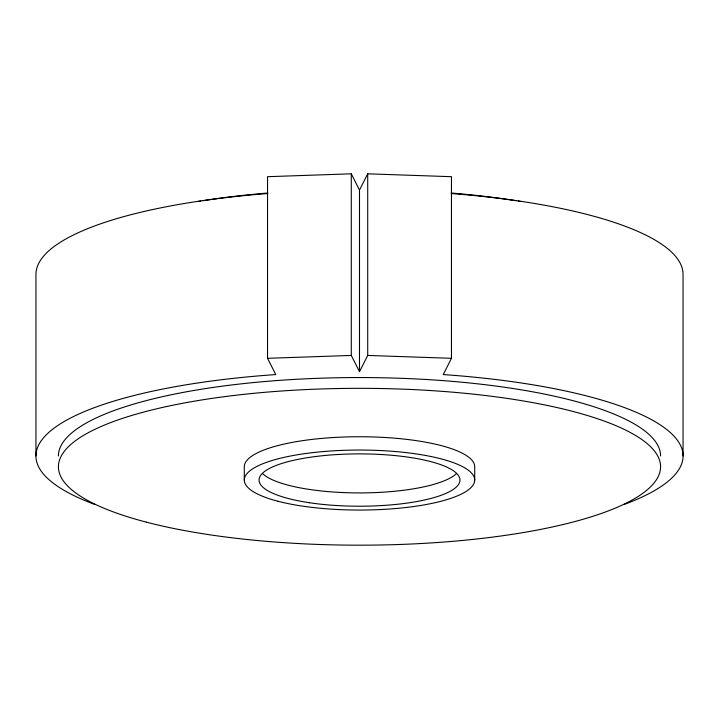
<?xml version="1.0" encoding="UTF-8"?>
<svg xmlns="http://www.w3.org/2000/svg" width="719" height="719" viewBox="0 0 719 719"><rect width="100%" height="100%" fill="white"/><g stroke="black" fill="none" stroke-linecap="round" stroke-linejoin="round"><path stroke-width="1.08" d="M95.088 504.549A323.55 84.276 0 0 1 275.763 374.563L267.54 358.305L267.54 176.694L351.285 173.818L351.285 355.438L359.5 371.696L359.5 190.086L367.715 173.818L451.46 176.694L451.46 358.305L443.237 374.563A323.55 84.276 0 0 1 623.912 504.549M359.5 371.696L367.715 355.438L367.715 173.818M267.54 358.305L351.285 355.438M367.715 355.438L451.46 358.305M351.285 173.818L359.5 190.086M683.05 455.972L683.05 274.361A323.55 84.276 0 0 0 451.325 193.546M474.711 480.049L474.711 466.757A115.211 30.009 0 0 0 359.5 436.748A115.211 30.009 0 0 0 244.289 466.757L244.289 480.049M35.95 455.972L35.95 274.361A323.55 84.276 0 0 1 267.675 193.546M58.428 455.972A301.072 78.425 0 0 1 359.5 377.547A301.072 78.425 0 0 1 660.572 455.972M198.39 201.446A301.072 78.425 0 0 1 200.727 201.068M203.073 200.691A301.072 78.425 0 0 1 267.908 192.989M451.092 192.989A301.072 78.425 0 0 1 515.927 200.691M518.273 201.068A301.072 78.425 0 0 1 520.61 201.446M456.529 473.524A100.453 26.163 0 0 1 359.5 492.919A100.453 26.163 0 0 1 262.471 473.524M309.278 502.707A100.453 26.163 0 0 0 459.953 480.049A100.453 26.163 0 0 0 309.278 457.392A100.453 26.163 0 0 0 309.278 502.707M146.613 522.21A301.072 78.425 0 0 0 650.309 487.051A301.072 78.425 0 0 0 281.578 391.001A301.072 78.425 0 0 0 146.613 522.21M278.037 501.269A115.211 30.009 0 0 0 470.783 487.815A115.211 30.009 0 0 0 329.679 451.065A115.211 30.009 0 0 0 278.037 501.269"/></g></svg>
